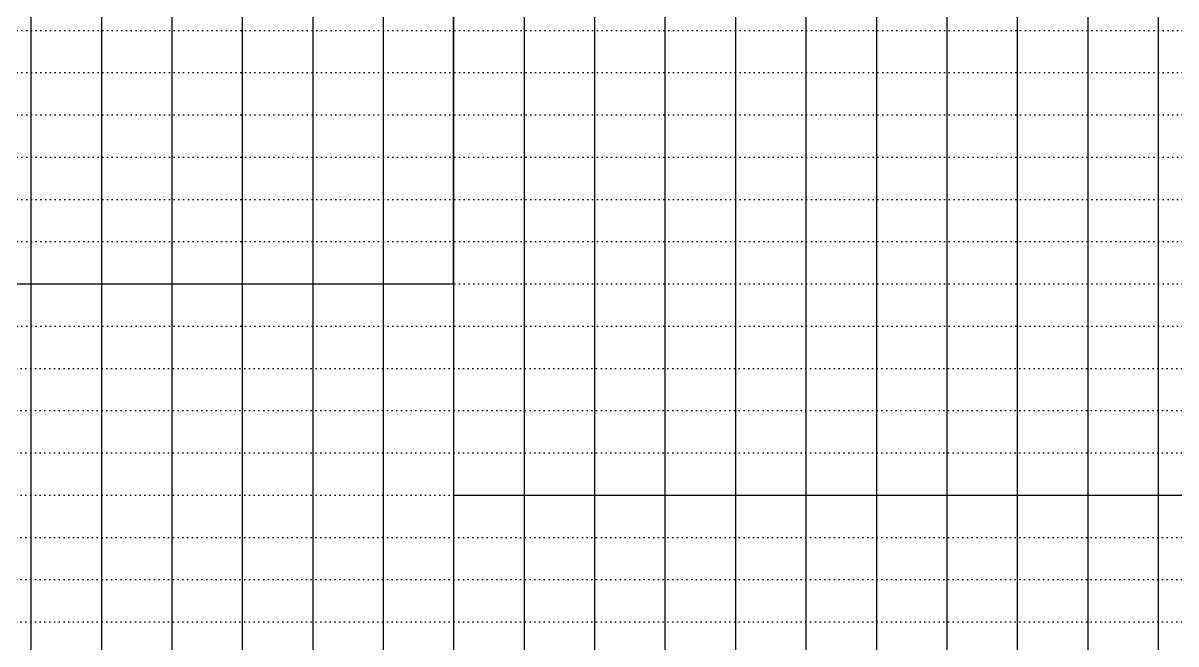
# Model space of a CAD drawing. Header units: millimetres. Extents: x -1499 to 6658, y -12483 to -6008.
# Drawn here: x 3713.9 to 4041.2, y -11135.3 to -10959 of the extents above; entities that cross this region are included whole.
import ezdxf

# ---------------------------------------------------------------- set-up
doc = ezdxf.new("R2010")
doc.units = ezdxf.units.MM
doc.linetypes.add('A-DOTLN01H', pattern=[0.125, 0, -0.125])
doc.layers.add('_와꾸', color=7, linetype='Continuous', plot=False)
doc.layers.add('CR-GRID', color=56, linetype='A-DOTLN01H')
doc.layers.add('수직그리드', color=1, linetype='Continuous')

msp = doc.modelspace()

# ---------------------------------------------------------------- linework, layer by layer
at = {"layer": '_와꾸', "color": 7, "true_color": 0xffffff}
for points in [[(3036.16, -11033.06), (3836.16, -11033.06), (3836.16, -10517.06), (3036.16, -10517.06)], [(3836.16, -11093.06), (4636.16, -11093.06), (4636.16, -10577.06), (3836.16, -10577.06)]]:
    msp.add_lwpolyline(points, close=True, dxfattribs=at)
at = {"layer": 'CR-GRID', "linetype": 'A-DOTLN01H', "ltscale": 10}
for p, q in [((1436.16, -10961.06), (6636.16, -10961.06)), ((1436.16, -10985.06), (6636.16, -10985.06)), ((1436.16, -10997.06), (6636.16, -10997.06)), ((1436.16, -11009.06), (6636.16, -11009.06)), ((1436.16, -11021.06), (6636.16, -11021.06)), ((1436.16, -11045.06), (6636.16, -11045.06)), ((696.16, -11057.06), (6636.16, -11057.06)), ((696.16, -11069.06), (6636.16, -11069.06)), ((696.16, -11081.06), (6636.16, -11081.06)), ((696.16, -11105.06), (6636.16, -11105.06)), ((696.16, -11117.06), (5436.16, -11117.06)), ((696.16, -11129.06), (5436.16, -11129.06))]:
    msp.add_line(p, q, dxfattribs=at)
at = {"layer": 'CR-GRID', "color": 6, "linetype": 'A-DOTLN01H', "ltscale": 10}
for p, q in [((1436.16, -10973.06), (6636.16, -10973.06)), ((1436.16, -11033.06), (6636.16, -11033.06)), ((696.16, -11093.06), (6636.16, -11093.06))]:
    msp.add_line(p, q, dxfattribs=at)
at = {"layer": '수직그리드'}
for p, q in [((4016.16, -10585.01), (4016.16, -11873.06)), ((4036.16, -10597.11), (4036.16, -11873.06)), ((3996.16, -10626.11), (3996.16, -11873.06)), ((3976.16, -10657.96), (3976.16, -11873.06)), ((3956.16, -10697.57), (3956.16, -11873.06)), ((3936.16, -10726.99), (3936.16, -11873.06)), ((3836.16, -10736.08), (3836.16, -11873.06)), ((3916.16, -10762.81), (3916.16, -11873.06)), ((3856.16, -10780.57), (3856.16, -11873.06)), ((3876.16, -10784.52), (3876.16, -11873.06)), ((3776.16, -10792.63), (3776.16, -11873.06)), ((3816.16, -10791.86), (3816.16, -11873.06)), ((3896.16, -10814.87), (3896.16, -11873.06)), ((3796.16, -10821.88), (3796.16, -11873.06)), ((3756.16, -10841.35), (3756.16, -11873.06)), ((3716.16, -10880.86), (3716.16, -11873.06)), ((3736.16, -10911.41), (3736.16, -11873.06))]:
    msp.add_line(p, q, dxfattribs=at)

doc.saveas('drawing.dxf')
